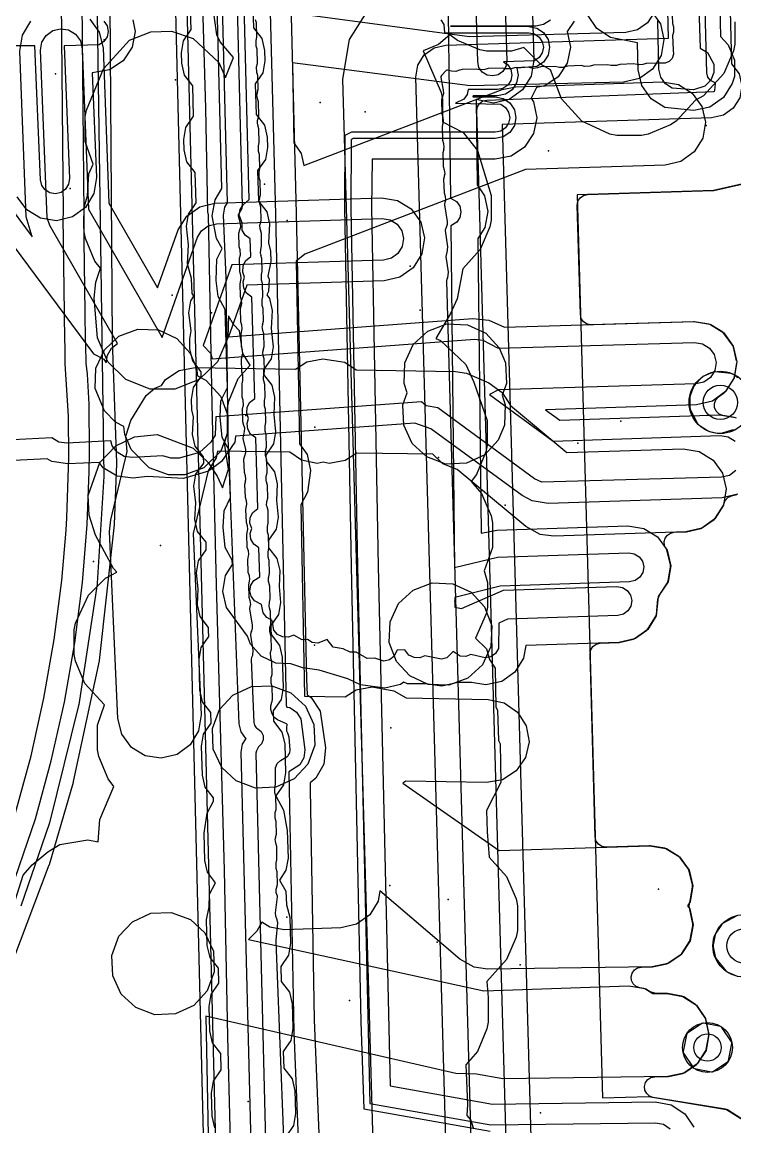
# Model space of a CAD drawing. Header units: metres. Extents: x 17722 to 17999, y 13535 to 15917.
# Drawn here: x 17811.3 to 17845.5, y 15034 to 15087.2 of the extents above; entities that cross this region are included whole.
import ezdxf

# ---------------------------------------------------------------- set-up
doc = ezdxf.new("R2010")
doc.units = ezdxf.units.M
for name, color, linetype in [('AI_GREENING_ALLOWED_ZONE', 4, 'Continuous'), ('AI_GREENING_EXCLUSIONS', 1, 'Continuous'), ('AI_GREENING_LAWN', 82, 'Continuous'), ('AI_GREENING_REJECTED', 6, 'Continuous'), ('AI_GREENING_SHRUBS', 92, 'Continuous')]:
    doc.layers.add(name, color=color, linetype=linetype)

# ---------------------------------------------------------------- blocks, each defined once
blk = doc.blocks.new('AI_SHRUB')
for radius in [1, 0.55]:
    blk.add_circle((0, 0), radius)

msp = doc.modelspace()

# ---------------------------------------------------------------- linework, layer by layer
at = {"layer": 'AI_GREENING_ALLOWED_ZONE'}
for points in [[(17845.598, 15070.855), (17845.443, 15071.519), (17845.403, 15071.607), (17845.006, 15072.162), (17844.936, 15072.228), (17844.357, 15072.588), (17844.266, 15072.622), (17843.569, 15072.737), (17843.521, 15072.74), (17838.603, 15072.595), (17838.411, 15072.627), (17838.245, 15072.731), (17838.132, 15072.89), (17838.089, 15073.08), (17837.94, 15078.338), (17837.972, 15078.53), (17838.076, 15078.695), (17838.234, 15078.808), (17838.424, 15078.852), (17844.46, 15079.046), (17844.507, 15079.052), (17846.338, 15079.469)], [(17845.584, 15068.104), (17845.494, 15068.138), (17844.938, 15068.23), (17844.755, 15068.299), (17844.613, 15068.433), (17844.532, 15068.61), (17844.526, 15068.805), (17844.595, 15068.988), (17844.728, 15069.13), (17845.029, 15069.346), (17845.095, 15069.416), (17845.456, 15069.995), (17845.49, 15070.086), (17845.601, 15070.759)], [(17846.057, 15034.257), (17845.157, 15034.822), (17845.066, 15034.857), (17841.586, 15035.428), (17841.413, 15035.491), (17841.275, 15035.612), (17841.189, 15035.776), (17841.169, 15035.959), (17841.216, 15036.137), (17841.325, 15036.286), (17841.48, 15036.385), (17841.661, 15036.421), (17842.271, 15036.429), (17842.32, 15036.435), (17843.011, 15036.582), (17843.1, 15036.62), (17843.662, 15037.006), (17843.729, 15037.075), (17844.1, 15037.647), (17844.136, 15037.737), (17844.26, 15038.408), (17844.259, 15038.504), (17844.117, 15039.171), (17844.079, 15039.26), (17843.693, 15039.822), (17843.623, 15039.889), (17843.052, 15040.26), (17842.962, 15040.296), (17842.267, 15040.425), (17842.218, 15040.429), (17841.72, 15040.422), (17841.449, 15040.498), (17841.229, 15040.635), (17841.139, 15040.669), (17840.943, 15040.701), (17840.943, 15040.701), (17840.769, 15040.764), (17840.631, 15040.886), (17840.546, 15041.049), (17840.526, 15041.232), (17840.573, 15041.41), (17840.682, 15041.559), (17840.837, 15041.658), (17841.018, 15041.694), (17841.506, 15041.701), (17841.555, 15041.706), (17842.246, 15041.853), (17842.335, 15041.892), (17842.896, 15042.278), (17842.964, 15042.347), (17843.335, 15042.919), (17843.371, 15043.009), (17843.495, 15043.679), (17843.494, 15043.776), (17843.346, 15044.469), (17843.312, 15044.628), (17843.344, 15044.816), (17843.367, 15044.878), (17843.478, 15045.55), (17843.475, 15045.647), (17843.32, 15046.311), (17843.281, 15046.399), (17842.883, 15046.953), (17842.813, 15047.019), (17842.234, 15047.379), (17842.144, 15047.414), (17841.447, 15047.529), (17841.398, 15047.532), (17839.317, 15047.464), (17839.124, 15047.496), (17838.958, 15047.6), (17838.845, 15047.759), (17838.801, 15047.95), (17838.551, 15056.761), (17838.584, 15056.953), (17838.687, 15057.118), (17838.845, 15057.231), (17839.035, 15057.275), (17839.905, 15057.303), (17839.953, 15057.31), (17840.641, 15057.47), (17840.729, 15057.51), (17841.284, 15057.907), (17841.35, 15057.977), (17841.706, 15058.55), (17841.742, 15058.655), (17841.817, 15059.389), (17841.899, 15059.616), (17842.274, 15060.175), (17842.313, 15060.273), (17842.423, 15060.941), (17842.42, 15061.038), (17842.265, 15061.702), (17842.225, 15061.79), (17842.205, 15061.818), (17842.128, 15061.98), (17842.114, 15062.159), (17842.163, 15062.331), (17842.27, 15062.475), (17842.42, 15062.571), (17842.595, 15062.609), (17843.138, 15062.627), (17843.186, 15062.633), (17843.874, 15062.794), (17843.962, 15062.833), (17844.516, 15063.23), (17844.583, 15063.301), (17844.943, 15063.88), (17844.994, 15064.016), (17844.996, 15064.016), (17845.044, 15064.142), (17845.177, 15064.285), (17845.355, 15064.365), (17845.615, 15064.426)]]:
    msp.add_lwpolyline(points, dxfattribs=at)
at = {"layer": 'AI_GREENING_EXCLUSIONS'}
for points in [[(17819.683, 15096.216), (17820.076, 15083.001), (17820.163, 15078.024), (17820.196, 15077.873), (17820.37, 15068.769), (17820.587, 15060.083), (17820.961, 15046.362), (17821.131, 15038.36), (17821.461, 15025.174)], [(17845.09, 15095.301), (17845.358, 15085.147), (17845.716, 15084.657), (17845.846, 15084.086), (17845.748, 15083.509), (17845.436, 15083.014), (17844.959, 15082.675), (17844.388, 15082.546), (17834.328, 15082.221), (17835.758, 15031.804)], [(17848.616, 15094.342), (17848.832, 15086.198), (17849.345, 15084.182), (17849.017, 15082.259), (17847.978, 15080.608), (17846.386, 15079.48), (17844.484, 15079.047), (17837.926, 15078.836), (17839.157, 15035.402), (17841.366, 15035.464), (17845.115, 15034.849), (17846.185, 15034.176), (17846.96, 15034.197), (17848.882, 15033.867)], [(17822.37, 15028.783), (17821.789, 15052.031), (17821.854, 15052.412), (17822.03, 15052.683), (17822.009, 15052.696), (17821.78, 15053.012), (17821.689, 15053.392), (17821.159, 15067.152), (17821.062, 15074.855), (17820.933, 15077.86), (17820.999, 15078.244), (17821.128, 15078.449), (17820.763, 15093.044)], [(17831.67, 15092.648), (17831.839, 15078.677), (17832.135, 15078.515), (17832.29, 15078.29), (17832.346, 15078.023), (17832.295, 15077.754), (17832.146, 15077.525), (17831.853, 15077.357), (17832.03, 15060.909), (17834.11, 15061.419), (17840.409, 15061.624), (17840.679, 15061.58), (17840.911, 15061.436), (17841.07, 15061.213), (17841.132, 15060.947), (17841.087, 15060.678), (17840.943, 15060.446), (17840.721, 15060.287), (17840.455, 15060.225), (17834.231, 15060.023), (17832.045, 15059.469), (17832.05, 15059.005), (17832.367, 15058.948), (17834.388, 15059.825), (17839.842, 15060.003), (17840.111, 15059.958), (17840.343, 15059.814), (17840.502, 15059.592), (17840.564, 15059.326), (17840.519, 15059.056), (17840.375, 15058.824), (17840.153, 15058.665), (17839.887, 15058.603), (17834.582, 15058.431), (17834.169, 15058.239), (17834.147, 15057.015), (17834.001, 15056.784), (17833.778, 15056.626), (17833.511, 15056.566), (17832.824, 15056.726), (17832.579, 15056.64), (17832.307, 15056.656), (17831.976, 15056.869), (17831.672, 15056.575), (17831.406, 15056.513), (17830.609, 15056.662), (17830.365, 15056.574), (17830.093, 15056.587), (17829.845, 15056.703), (17829.645, 15056.951), (17829.282, 15056.939), (17829.128, 15056.638), (17828.906, 15056.478), (17828.64, 15056.416), (17828.21, 15056.559), (17827.836, 15056.537), (17827.307, 15056.843), (17827.016, 15056.848), (17826.686, 15057.001), (17826.211, 15057.077), (17825.909, 15057.46), (17825.468, 15057.271), (17825.198, 15057.314), (17824.977, 15057.451), (17824.718, 15057.436), (17824.31, 15057.657), (17824.047, 15057.562), (17823.775, 15057.576), (17823.528, 15057.694), (17823.346, 15057.898), (17823.266, 15058.361), (17823.009, 15058.517), (17822.844, 15058.735), (17822.766, 15059.143), (17822.417, 15059.308), (17822.259, 15059.531), (17822.198, 15059.797), (17822.244, 15060.066), (17822.389, 15060.298), (17822.68, 15060.471), (17822.64, 15061.856), (17822.385, 15062.037), (17822.252, 15062.275), (17822.22, 15062.546), (17822.29, 15062.797), (17822.204, 15063.042), (17822.219, 15063.315), (17822.337, 15063.561), (17822.586, 15063.76), (17822.491, 15067.147), (17822.235, 15067.328), (17822.102, 15067.566), (17822.07, 15067.837), (17822.141, 15068.088), (17822.054, 15068.333), (17822.069, 15068.605), (17822.187, 15068.852), (17822.437, 15069.05), (17822.299, 15073.927), (17822.04, 15074.11), (17821.907, 15074.348), (17821.875, 15074.658), (17821.941, 15074.889), (17821.861, 15075.115), (17821.876, 15075.426), (17821.995, 15075.672), (17822.245, 15075.87), (17822.223, 15076.718), (17821.968, 15076.899), (17821.835, 15077.137), (17821.828, 15077.495), (17821.693, 15077.868), (17821.739, 15078.138), (17821.885, 15078.368), (17822.174, 15078.621), (17821.867, 15090.481)], [(17823.054, 15092.483), (17823.432, 15077.917), (17823.432, 15077.917), (17823.432, 15077.916), (17823.432, 15077.916), (17823.432, 15077.916), (17823.954, 15054.289), (17823.973, 15054.202), (17824.119, 15054.178), (17824.442, 15053.959), (17824.657, 15053.634), (17824.842, 15052.153), (17824.798, 15051.765), (17824.608, 15051.424), (17824.079, 15051.088), (17824.308, 15038.574), (17824.764, 15027.521)], [(17824.054, 15092.505), (17824.432, 15077.94), (17824.432, 15077.94), (17824.432, 15077.939), (17824.432, 15077.938), (17824.432, 15077.938), (17824.924, 15055.525), (17824.961, 15054.792), (17825.153, 15054.663), (17825.583, 15054.012), (17825.839, 15052.235), (17825.75, 15051.459), (17825.371, 15050.777), (17825.099, 15050.562), (17825.094, 15050.234), (17825.297, 15039.165), (17825.75, 15027.835)], [(17834.331, 15092.7), (17834.552, 15085.278), (17834.507, 15085.009), (17834.362, 15084.777), (17834.139, 15084.619), (17833.873, 15084.558), (17833.604, 15084.603), (17833.372, 15084.748), (17833.214, 15084.97), (17833.153, 15085.236), (17832.931, 15092.673)], [(17835.67, 15091.426), (17835.851, 15085.317), (17835.722, 15084.547), (17835.308, 15083.886), (17834.672, 15083.433), (17833.912, 15083.258), (17833.085, 15083.423), (17833.132, 15079.317), (17833.485, 15078.8), (17833.646, 15078.037), (17833.502, 15077.27), (17833.16, 15076.745), (17833.312, 15062.575), (17834.067, 15062.719), (17840.367, 15062.924), (17841.137, 15062.796), (17841.8, 15062.384), (17842.254, 15061.75), (17842.431, 15060.99), (17842.304, 15060.22), (17841.83, 15059.513), (17841.736, 15058.598), (17841.324, 15057.935), (17840.689, 15057.481), (17839.929, 15057.304), (17835.465, 15057.159), (17835.36, 15056.548), (17834.943, 15055.888), (17834.306, 15055.439), (17833.544, 15055.267), (17832.855, 15055.386), (17832.19, 15055.385), (17831.428, 15055.213), (17830.661, 15055.325), (17829.779, 15055.325), (17829.602, 15055.408), (17829.445, 15055.296), (17828.686, 15055.117), (17827.513, 15055.278), (17826.915, 15055.565), (17825.531, 15055.976), (17824.743, 15056.097), (17824.163, 15056.279), (17823.452, 15056.317), (17822.749, 15056.654), (17822.227, 15057.235), (17822.095, 15057.613), (17821.073, 15058.999), (17820.899, 15059.76), (17821.03, 15060.53), (17821.362, 15061.06), (17821.357, 15061.264), (17821.015, 15061.874), (17820.917, 15062.857), (17820.959, 15063.637), (17821.271, 15064.287), (17821.207, 15066.555), (17820.866, 15067.164), (17820.768, 15068.148), (17820.81, 15068.927), (17821.121, 15069.578), (17821.015, 15073.329), (17820.67, 15073.95), (17820.58, 15074.725), (17820.617, 15075.751), (17820.863, 15076.262), (17820.598, 15076.739), (17820.393, 15077.835), (17820.526, 15078.604), (17820.859, 15079.152), (17820.582, 15089.892)], [(17810.535, 15044.852), (17811.891, 15048.819), (17812.653, 15051.612), (17813.286, 15054.442), (17813.788, 15057.294), (17813.788, 15057.294), (17814.16, 15060.193), (17814.389, 15062.981), (17814.475, 15065.532), (17814.495, 15066.464), (17814.472, 15068.774), (17814.393, 15070.218), (17814.33, 15070.737), (17814.317, 15071.609), (17814.306, 15071.811), (17814.292, 15073.199), (17814.22, 15077.782), (17814.244, 15077.916), (17814.125, 15089.828)], [(17810.935, 15049.112), (17811.682, 15051.853), (17812.305, 15054.638), (17812.799, 15057.445), (17813.165, 15060.298), (17813.364, 15062.714), (17813.4, 15063.312), (17813.497, 15066.206), (17813.477, 15068.2), (17813.331, 15070.714), (17813.317, 15071.595), (17813.306, 15071.799), (17813.292, 15073.172), (17813.22, 15077.768), (17813.245, 15077.904), (17813.126, 15089.868)], [(17810.825, 15044.599), (17811.298, 15046.113), (17811.736, 15046.615), (17812.489, 15047.245), (17813.06, 15047.584), (17814.413, 15047.823), (17814.917, 15047.716), (17814.983, 15048.8), (17815.661, 15050.388), (17815.392, 15050.743), (17814.939, 15051.826), (17814.874, 15052.149), (17814.874, 15053.336), (17815.21, 15054.307), (17814.273, 15055.331), (17813.82, 15056.414), (17813.755, 15056.736), (17813.755, 15057.924), (17813.82, 15058.246), (17814.45, 15059.593), (17815.261, 15060.403), (17815.807, 15060.699), (17815.643, 15060.874), (17814.777, 15062.478), (17814.483, 15063.441), (17814.431, 15064.378), (17814.985, 15065.969), (17815.755, 15066.765), (17816.65, 15067.199), (17817.752, 15067.311), (17819.483, 15066.662), (17820.195, 15065.965), (17820.623, 15065.313), (17820.884, 15064.743), (17821.17, 15065.643), (17820.988, 15066.901), (17821.133, 15067.382), (17821.127, 15068.599), (17821.192, 15068.921), (17821.645, 15070.004), (17822.208, 15070.653), (17821.865, 15071.209), (17821.707, 15072.296), (17821.419, 15072.598), (17821.179, 15073.024), (17821.138, 15071.966), (17820.64, 15070.815), (17819.763, 15069.96), (17818.598, 15069.49), (17817.41, 15069.49), (17816.245, 15069.96), (17815.368, 15070.815), (17814.87, 15071.966), (17814.725, 15073.866), (17814.805, 15074.641), (17815.014, 15075.306), (17814.757, 15075.65), (17814.303, 15076.733), (17814.238, 15077.055), (17814.238, 15078.243), (17814.398, 15078.791), (17814.467, 15079.854), (17814.674, 15080.313), (17814.285, 15081.411), (17814.285, 15082.598), (17814.35, 15082.921), (17815.171, 15084.903), (17816.409, 15086.276), (17817.439, 15086.683), (17818.433, 15086.71), (17819.483, 15086.358), (17820.707, 15085.199), (17821.036, 15084.478), (17821.411, 15085.451), (17820.767, 15086.208), (17820.62, 15086.534), (17820.385, 15088.164)], [(17820.524, 15033.959), (17820.393, 15034.53), (17820.361, 15035.634), (17820.459, 15036.212), (17820.829, 15036.75), (17820.806, 15037.542), (17820.405, 15038.058), (17820.274, 15038.629), (17820.24, 15039.804), (17820.338, 15040.382), (17820.708, 15040.92), (17820.687, 15041.641), (17820.286, 15042.157), (17820.155, 15042.728), (17820.119, 15043.975), (17820.244, 15044.595), (17820.266, 15045.206), (17820.543, 15045.756), (17820.167, 15046.256), (17820.037, 15046.826), (17819.998, 15048.145), (17820.153, 15049.103), (17820.454, 15049.675), (17820.449, 15049.839), (17820.049, 15050.355), (17819.918, 15050.925), (17819.877, 15052.315), (17819.975, 15052.892), (17820.345, 15053.43), (17820.331, 15053.938), (17819.93, 15054.454), (17819.799, 15055.024), (17819.757, 15056.485), (17819.854, 15057.062), (17820.224, 15057.6), (17820.217, 15057.866), (17820.212, 15058.037), (17819.811, 15058.553), (17819.68, 15059.123), (17819.711, 15059.89), (17819.636, 15060.655), (17819.733, 15061.232), (17820.103, 15061.77), (17820.093, 15062.136), (17819.692, 15062.651), (17819.561, 15063.222), (17819.598, 15064.025), (17819.515, 15064.825), (17819.612, 15065.402), (17819.983, 15065.94), (17819.974, 15066.235), (17819.573, 15066.75), (17819.442, 15067.321), (17819.485, 15068.16), (17819.408, 15068.495), (17819.394, 15068.995), (17819.491, 15069.572), (17819.862, 15070.11), (17819.855, 15070.333), (17819.454, 15070.849), (17819.323, 15071.42), (17819.309, 15071.919), (17819.372, 15072.294), (17819.273, 15073.165), (17819.37, 15073.742), (17819.509, 15073.964), (17819.433, 15074.101), (17819.402, 15074.818), (17819.205, 15075.518), (17819.259, 15076.429), (17819.152, 15077.335), (17819.249, 15077.912), (17819.62, 15078.45), (17819.577, 15079.919), (17819.176, 15080.435), (17819.045, 15081.005), (17819.031, 15081.505), (17819.128, 15082.082), (17819.499, 15082.62), (17819.456, 15084.089), (17819.055, 15084.605), (17818.925, 15085.175), (17818.91, 15085.675), (17819.008, 15086.252), (17819.378, 15086.79), (17819.336, 15088.239)], [(17841.481, 15087.711), (17841.932, 15087.074), (17842.105, 15086.313), (17841.974, 15085.544), (17841.558, 15084.883), (17840.921, 15084.432), (17840.16, 15084.259), (17832.796, 15084.082), (17824.244, 15085.194), (17824.317, 15081.338), (17824.672, 15080.828), (17824.798, 15080.255), (17834.33, 15083.908), (17834.981, 15084.039), (17842.031, 15084.269), (17842.801, 15084.142), (17843.464, 15083.729), (17843.918, 15083.095), (17844.095, 15082.335), (17843.968, 15081.565), (17843.556, 15080.902), (17842.921, 15080.448), (17842.161, 15080.271), (17835.448, 15080.052), (17824.846, 15075.99), (17824.426, 15075.647), (17824.593, 15066.859), (17824.948, 15066.349), (17825.115, 15065.587), (17824.968, 15064.54), (17824.649, 15063.934), (17824.825, 15054.733), (17826.787, 15054.697), (17827.31, 15055.033), (17828.078, 15055.171), (17829.119, 15054.985), (17829.721, 15054.644), (17833.656, 15054.572), (17834.419, 15054.405), (17835.06, 15053.96), (17835.481, 15053.303), (17835.619, 15052.535), (17835.453, 15051.773), (17835.008, 15051.132), (17834.351, 15050.71), (17833.583, 15050.572), (17829.703, 15050.643), (17829.549, 15050.536), (17834.185, 15047.297), (17841.422, 15047.533), (17842.192, 15047.405), (17842.855, 15046.993), (17843.309, 15046.359), (17843.486, 15045.599), (17843.359, 15044.829), (17843.24, 15044.638), (17843.342, 15044.491), (17843.504, 15043.728), (17843.362, 15042.96), (17842.937, 15042.306), (17842.294, 15041.864), (17841.531, 15041.701), (17833.625, 15041.597), (17832.98, 15041.695), (17832.299, 15042.076), (17828.455, 15045.36), (17828.374, 15044.874), (17827.962, 15044.211), (17827.328, 15043.757), (17826.568, 15043.58), (17823.847, 15043.492), (17823.155, 15043.621), (17822.769, 15043.861), (17822.535, 15043.421), (17822.13, 15043.02), (17833.452, 15040.561), (17840.418, 15040.788), (17841.188, 15040.661), (17841.574, 15040.421), (17842.243, 15040.429), (17843.01, 15040.287), (17843.665, 15039.862), (17844.107, 15039.219), (17844.269, 15038.456), (17844.127, 15037.689), (17843.702, 15037.034), (17843.059, 15036.592), (17842.296, 15036.43), (17834.354, 15036.325), (17833.087, 15036.547), (17832.097, 15036.581), (17820.082, 15039.341), (17820.249, 15031.157)], [(17841.629, 15087.614), (17841.317, 15087.118), (17840.84, 15086.78), (17840.269, 15086.65), (17832.754, 15086.445), (17822.349, 15087.842), (17822.377, 15086.877), (17822.778, 15086.361), (17822.908, 15085.791), (17822.923, 15085.291), (17822.825, 15084.714), (17822.455, 15084.176), (17822.498, 15082.707), (17822.899, 15082.191), (17823.029, 15081.621), (17823.044, 15081.121), (17822.946, 15080.544), (17822.576, 15080.006), (17822.618, 15078.537), (17823.019, 15078.021), (17823.15, 15077.451), (17823.095, 15076.54), (17823.188, 15076.134), (17823.203, 15075.634), (17823.069, 15074.937), (17823.125, 15074.78), (17823.094, 15074.195), (17823.014, 15074.029), (17823.14, 15073.851), (17823.271, 15073.281), (17823.222, 15072.406), (17823.322, 15071.536), (17823.224, 15070.958), (17822.854, 15070.42), (17822.86, 15070.197), (17823.261, 15069.681), (17823.392, 15069.111), (17823.349, 15068.272), (17823.441, 15067.437), (17823.343, 15066.86), (17822.973, 15066.321), (17822.981, 15066.027), (17823.382, 15065.511), (17823.513, 15064.941), (17823.476, 15064.137), (17823.559, 15063.338), (17823.462, 15062.761), (17823.092, 15062.223), (17823.102, 15061.857), (17823.503, 15061.341), (17823.634, 15060.771), (17823.603, 15060.003), (17823.678, 15059.239), (17823.581, 15058.662), (17823.21, 15058.124), (17823.215, 15057.953), (17823.223, 15057.687), (17823.624, 15057.171), (17823.755, 15056.601), (17823.797, 15055.14), (17823.7, 15054.563), (17823.329, 15054.025), (17823.344, 15053.517), (17823.745, 15053.001), (17823.876, 15052.431), (17823.916, 15051.041), (17823.819, 15050.464), (17823.448, 15049.926), (17823.812, 15049.247), (17823.997, 15048.26), (17824.035, 15046.942), (17823.937, 15046.365), (17823.627, 15045.87), (17823.925, 15045.35), (17823.97, 15044.684), (17824.118, 15044.09), (17824.154, 15042.843), (17824.056, 15042.266), (17823.686, 15041.728), (17823.707, 15041.007), (17824.108, 15040.491), (17824.239, 15039.92), (17824.253, 15039.421), (17824.273, 15038.745), (17824.175, 15038.168), (17823.805, 15037.629), (17823.828, 15036.837), (17824.229, 15036.321), (17824.359, 15035.75), (17824.374, 15035.251), (17824.392, 15034.646), (17824.294, 15034.069), (17823.924, 15033.531)], [(17828.237, 15029.294), (17826.675, 15084.407), (17826.994, 15086.311), (17828.024, 15087.968)], [(17831.736, 15029.394), (17830.173, 15084.507), (17830.269, 15085.078), (17830.583, 15085.579), (17831.054, 15085.916), (17831.624, 15086.048), (17842.325, 15086.375), (17842.325, 15086.375), (17842.29, 15087.707)], [(17844.786, 15087.863), (17844.824, 15086.454), (17845.184, 15086.063), (17845.489, 15085.326), (17845.489, 15084.534), (17845.391, 15084.196), (17844.967, 15083.525), (17844.312, 15083.064), (17843.542, 15082.892), (17842.147, 15083.046), (17841.487, 15083.462), (17841.037, 15084.099), (17840.864, 15084.86), (17840.83, 15086.154), (17839.536, 15086.41), (17838.882, 15086.836), (17838.441, 15087.48)], [(17843.787, 15087.837), (17843.838, 15085.904), (17844.201, 15085.687), (17844.509, 15085.128), (17844.509, 15084.732), (17844.354, 15084.355), (17844.063, 15084.064), (17843.525, 15083.891), (17842.505, 15083.98), (17842.175, 15084.188), (17841.95, 15084.506), (17841.864, 15084.887), (17841.803, 15087.207)], [(17815.189, 15087.2), (17815.34, 15086.973), (17815.394, 15086.705), (17815.34, 15086.438), (17815.189, 15086.21), (17814.962, 15086.059), (17813.272, 15086.005), (17813.53, 15079.62), (17813.487, 15079.35), (17813.345, 15079.117), (17813.124, 15078.957), (17812.859, 15078.893), (17812.589, 15078.935), (17812.356, 15079.077), (17812.195, 15079.298), (17812.131, 15079.564), (17811.871, 15086.005), (17808.387, 15086.005)], [(17810.412, 15078.612), (17811.742, 15076.826), (17811.452, 15077.791), (17811.146, 15085.755), (17811.269, 15086.526), (17811.677, 15087.191)], [(17816.584, 15087.259), (17816.694, 15086.705), (17816.541, 15085.94), (17816.108, 15085.291), (17815.459, 15084.858), (17814.626, 15084.705), (17814.829, 15079.673), (17814.708, 15078.902), (17814.301, 15078.236), (17813.67, 15077.777), (17812.911, 15077.594), (17812.14, 15077.715), (17811.474, 15078.122), (17811.015, 15078.753)], [(17814.503, 15087.299), (17814.961, 15086.668), (17815.143, 15085.909), (17815.43, 15078.437), (17817.765, 15074.369), (17818.754, 15077.15), (17819.166, 15077.813), (17819.8, 15078.267), (17820.523, 15078.443), (17828.526, 15078.703), (17829.296, 15078.576), (17829.959, 15078.164), (17830.413, 15077.53), (17830.59, 15076.77), (17830.463, 15076), (17830.051, 15075.337), (17829.416, 15074.883), (17828.656, 15074.706), (17822.053, 15074.491), (17821.174, 15072.019), (17832.918, 15072.891), (17833.694, 15072.81), (17834.445, 15072.471), (17843.545, 15072.741), (17844.315, 15072.614), (17844.977, 15072.202), (17845.432, 15071.567), (17845.609, 15070.807), (17845.482, 15070.037), (17845.069, 15069.375), (17844.435, 15068.92), (17843.675, 15068.743), (17836.414, 15068.507), (17837.095, 15068.008), (17844.772, 15068.258), (17845.542, 15068.13)], [(17831.379, 15087.257), (17831.528, 15087.034), (17831.555, 15086.637), (17835.611, 15086.637), (17835.879, 15086.584), (17836.106, 15086.432), (17836.258, 15086.205), (17836.311, 15085.937), (17836.258, 15085.669), (17836.106, 15085.442), (17835.879, 15085.29), (17834.388, 15085.237), (17834.594, 15085.099), (17834.746, 15084.872), (17834.8, 15084.604), (17834.746, 15084.336), (17834.594, 15084.109), (17834.367, 15083.957), (17834.1, 15083.904), (17832.692, 15083.904), (17832.645, 15083.667), (17832.493, 15083.44), (17832.086, 15083.252), (17834.259, 15083.199), (17834.486, 15083.047), (17834.638, 15082.82), (17834.691, 15082.552), (17834.638, 15082.284), (17834.486, 15082.057), (17834.259, 15081.905), (17833.991, 15081.852), (17827.093, 15081.86), (17826.765, 15081.693), (17826.75, 15078.201), (17827.071, 15060.957), (17827.532, 15039.066), (17827.682, 15034.885), (17833.758, 15033.802)], [(17836.646, 15087.249), (17836.321, 15087.033), (17835.939, 15086.957), (17831.843, 15086.957), (17835.611, 15086.937), (17835.994, 15086.861), (17836.318, 15086.644), (17836.535, 15086.32), (17836.611, 15085.937), (17836.535, 15085.554), (17836.318, 15085.23), (17835.994, 15085.013), (17835.033, 15084.937), (17835.1, 15084.604), (17835.023, 15084.221), (17834.807, 15083.897), (17834.482, 15083.68), (17834.1, 15083.604), (17832.932, 15083.604), (17832.922, 15083.552), (17833.991, 15083.552), (17834.374, 15083.476), (17834.698, 15083.259), (17834.915, 15082.935), (17834.991, 15082.552), (17834.915, 15082.169), (17834.698, 15081.845), (17834.374, 15081.628), (17833.991, 15081.552), (17827.163, 15081.552), (17827.067, 15081.487), (17827.05, 15078.206), (17827.371, 15060.962), (17827.973, 15035.138), (17833.783, 15034.102), (17841.693, 15034.207), (17842.077, 15034.135), (17842.404, 15033.923)], [(17837.786, 15087.191), (17837.459, 15086.701), (17837.611, 15085.937), (17837.459, 15085.172), (17837.025, 15084.523), (17836.376, 15084.089), (17835.981, 15084.011), (17835.719, 15083.497), (17835.839, 15083.317), (17835.991, 15082.552), (17835.839, 15081.787), (17835.406, 15081.138), (17834.757, 15080.704), (17833.991, 15080.552), (17828.075, 15080.552), (17828.05, 15078.221), (17828.371, 15060.981), (17828.943, 15035.981), (17833.864, 15035.103), (17841.68, 15035.206), (17842.448, 15035.064), (17843.102, 15034.639), (17843.544, 15033.996)], [(17845.506, 15087.167), (17845.506, 15086.091), (17845.44, 15085.768), (17844.987, 15084.685), (17843.999, 15083.611), (17843.628, 15083.388), (17842.689, 15082.387), (17842.426, 15082.21), (17841.343, 15081.756), (17841.02, 15081.691), (17839.833, 15081.691), (17839.51, 15081.756), (17838.164, 15082.387), (17837.176, 15083.461), (17836.659, 15084.857), (17836.168, 15085.131), (17835.371, 15085.927), (17834.77, 15085.745), (17833.583, 15085.745), (17833.26, 15085.81), (17832.177, 15086.264), (17831.818, 15086.536), (17831.268, 15086.073), (17830.526, 15085.762), (17831.393, 15083.764), (17831.458, 15083.442), (17831.458, 15082.352), (17832.453, 15081.846), (17833.137, 15080.975), (17833.795, 15078.805), (17833.795, 15077.617), (17833.73, 15077.295), (17833.276, 15076.211), (17832.433, 15075.282), (17832.16, 15073.844), (17831.841, 15073.133), (17831.145, 15071.927), (17831.362, 15071.838), (17832.586, 15070.68), (17832.971, 15069.824), (17833.613, 15067.989), (17833.613, 15066.802), (17833.548, 15066.48), (17833.094, 15065.396), (17832.843, 15065.06), (17833.339, 15064.478), (17833.792, 15063.395), (17833.857, 15063.072), (17833.857, 15061.885), (17833.455, 15060.756), (17833.619, 15060.195), (17833.619, 15059.007), (17833.554, 15058.685), (17833.041, 15057.511), (17833.568, 15057.009), (17833.727, 15056.496), (17833.99, 15056.069), (17834.022, 15054.198), (17834.097, 15054.049), (17834.145, 15052.592), (17834.227, 15052.432), (17834.262, 15050.58), (17833.581, 15049.225), (17833.615, 15048.196), (17833.709, 15046.975), (17834.544, 15046.054), (17834.997, 15044.971), (17835.062, 15044.648), (17835.062, 15043.461), (17834.997, 15043.138), (17834.544, 15042.055), (17833.585, 15041.01), (17833.656, 15040.228), (17833.656, 15039.04), (17833.591, 15038.718), (17833.138, 15037.634), (17832.584, 15036.995), (17832.669, 15035.085), (17832.624, 15034.556), (17832.829, 15034.331), (17832.928, 15033.966)], [(17809.425, 15078.264), (17814.688, 15071.195), (17815.188, 15070.93), (17815.299, 15070.755), (17815.354, 15071.136), (17815.554, 15071.471), (17815.845, 15071.688), (17812.583, 15077.37), (17812.458, 15077.74), (17812.145, 15085.794), (17812.206, 15086.179), (17812.411, 15086.511), (17812.726, 15086.741), (17813.106, 15086.831), (17813.491, 15086.77), (17813.824, 15086.566), (17814.053, 15086.25), (17814.144, 15085.87), (17814.44, 15078.152), (17817.979, 15071.987), (17819.689, 15076.798), (17819.883, 15077.115), (17820.196, 15077.348), (17820.593, 15077.445), (17828.559, 15077.704), (17828.944, 15077.64), (17829.275, 15077.434), (17829.502, 15077.117), (17829.591, 15076.737), (17829.527, 15076.352), (17829.321, 15076.021), (17829.004, 15075.794), (17828.624, 15075.705), (17821.339, 15075.468), (17819.963, 15071.598), (17820.324, 15071.21), (17820.388, 15070.959), (17833.01, 15071.895), (17833.398, 15071.855), (17834.13, 15071.468), (17843.577, 15071.742), (17843.962, 15071.678), (17844.294, 15071.472), (17844.521, 15071.155), (17844.609, 15070.775), (17844.546, 15070.39), (17844.34, 15070.058), (17844.022, 15069.831), (17843.642, 15069.743), (17834.151, 15069.468), (17833.717, 15069.245), (17836.782, 15066.997), (17844.805, 15067.258), (17845.19, 15067.195), (17845.521, 15066.988)], [(17845.567, 15065.575), (17845.25, 15065.348), (17844.87, 15065.259), (17836.231, 15065.015), (17835.877, 15065.18), (17831.228, 15068.591), (17830.673, 15068.697), (17830.448, 15068.89), (17820.56, 15068.164), (17820.531, 15067.282), (17820.331, 15066.947), (17819.782, 15066.45), (17818.806, 15066.181), (17818.41, 15066.181), (17818.019, 15066.281), (17816.538, 15066.203), (17816.152, 15066.259), (17815.817, 15066.459), (17815.584, 15066.771), (17815.525, 15067.002), (17813.407, 15066.894), (17813.021, 15066.951), (17812.681, 15067.158), (17808.914, 15066.967)], [(17845.663, 15064.437), (17844.903, 15064.26), (17836.534, 15063.987), (17835.764, 15064.115), (17835.286, 15064.374), (17830.898, 15067.592), (17830.138, 15067.864), (17821.514, 15067.231), (17821.473, 15066.948), (17820.838, 15066.015), (17820.213, 15065.548), (17819.004, 15065.201), (17817.262, 15065.29), (17816.591, 15065.205), (17815.819, 15065.317), (17815.148, 15065.715), (17814.957, 15065.972), (17813.458, 15065.896), (17812.686, 15066.009), (17812.457, 15066.146), (17809.23, 15065.982)]]:
    msp.add_lwpolyline(points, dxfattribs=at)
for points in [[(17815.907, 15072.039), (17816.824, 15072.38), (17817.81, 15072.341), (17818.692, 15071.932), (17819.339, 15071.233), (17819.641, 15070.51), (17819.68, 15070.131), (17820.08, 15069.923), (17820.799, 15069.143), (17821.14, 15068.226), (17821.14, 15067.434), (17820.799, 15066.517), (17819.993, 15065.711), (17819.076, 15065.37), (17818.284, 15065.37), (17817.367, 15065.711), (17816.489, 15066.598), (17816.187, 15067.321), (17816.148, 15067.7), (17815.748, 15067.908), (17815.208, 15068.448), (17814.76, 15069.524), (17814.799, 15070.51), (17815.208, 15071.392), (17815.907, 15072.039)], [(17830.757, 15072.289), (17831.674, 15072.63), (17832.66, 15072.591), (17833.542, 15072.182), (17834.189, 15071.483), (17834.491, 15070.76), (17834.53, 15069.774), (17834.332, 15069.2), (17834.48, 15068.746), (17834.441, 15067.76), (17834.139, 15067.037), (17833.492, 15066.338), (17832.61, 15065.929), (17831.624, 15065.89), (17830.707, 15066.231), (17830.008, 15066.878), (17829.599, 15067.76), (17829.56, 15068.746), (17829.758, 15069.32), (17829.61, 15069.774), (17829.649, 15070.76), (17830.058, 15071.642), (17830.757, 15072.289)], [(17817.946, 15069.672), (17818.146, 15069.962), (17818.801, 15070.386), (17819.569, 15070.528), (17824.391, 15070.459), (17824.941, 15070.815), (17825.708, 15070.956), (17826.767, 15070.789), (17827.308, 15070.417), (17832.079, 15070.349), (17832.612, 15070.26), (17833.692, 15069.791), (17834.327, 15069.339), (17834.727, 15068.702), (17837.444, 15066.444), (17843.032, 15066.626), (17843.802, 15066.498), (17844.465, 15066.086), (17844.919, 15065.452), (17845.096, 15064.692), (17844.969, 15063.922), (17844.556, 15063.259), (17843.922, 15062.805), (17843.162, 15062.628), (17836.815, 15062.421), (17836.158, 15062.51), (17835.472, 15062.882), (17832.17, 15065.625), (17831.471, 15065.9), (17830.99, 15066.364), (17827.339, 15066.417), (17826.787, 15066.057), (17826.019, 15065.914), (17825.72, 15065.978), (17825.439, 15065.925), (17824.675, 15066.085), (17824.121, 15066.462), (17820.638, 15066.512), (17820.587, 15066.198), (17820.192, 15065.558), (17819.471, 15062.548), (17819.854, 15053.825), (17819.735, 15053.054), (17819.33, 15052.387), (17818.701, 15051.925), (17817.943, 15051.74), (17817.172, 15051.858), (17816.505, 15052.263), (17816.043, 15052.892), (17815.857, 15053.65), (17815.462, 15062.654), (17815.516, 15063.208), (17816.302, 15066.49), (17816.24, 15067.24), (17816.478, 15067.983), (17817.216, 15069.193), (17817.634, 15069.535), (17817.946, 15069.672)], [(17833.483, 15059.025), (17833.824, 15058.108), (17833.785, 15057.122), (17833.376, 15056.24), (17832.677, 15055.593), (17831.76, 15055.252), (17830.774, 15055.291), (17829.892, 15055.7), (17829.245, 15056.399), (17828.904, 15057.316), (17828.943, 15058.302), (17829.352, 15059.184), (17830.051, 15059.831), (17830.968, 15060.172), (17831.954, 15060.133), (17832.836, 15059.724), (17833.483, 15059.025)], [(17824.175, 15054.888), (17824.874, 15054.241), (17825.283, 15053.359), (17825.322, 15052.373), (17824.981, 15051.456), (17824.334, 15050.757), (17823.452, 15050.348), (17822.466, 15050.309), (17821.549, 15050.65), (17820.85, 15051.297), (17820.441, 15052.179), (17820.402, 15053.165), (17820.743, 15054.082), (17821.39, 15054.781), (17822.272, 15055.19), (17823.258, 15055.229), (17824.175, 15054.888)], [(17820.042, 15043.336), (17820.451, 15042.454), (17820.49, 15041.468), (17820.149, 15040.551), (17819.502, 15039.852), (17818.62, 15039.443), (17817.634, 15039.404), (17816.717, 15039.745), (17816.018, 15040.392), (17815.609, 15041.274), (17815.57, 15042.26), (17815.911, 15043.177), (17816.558, 15043.876), (17817.44, 15044.285), (17818.426, 15044.324), (17819.343, 15043.983), (17820.042, 15043.336)]]:
    msp.add_lwpolyline(points, close=True, dxfattribs=at)
at = {"layer": 'AI_GREENING_LAWN'}
for points in [[(17820.768, 15024.961), (17818.985, 15096.152)], [(17834.578, 15031.07), (17833.109, 15082.886), (17833.141, 15083.077), (17833.244, 15083.242), (17833.401, 15083.355), (17833.59, 15083.4), (17844.499, 15083.817), (17844.537, 15083.825), (17844.549, 15083.862), (17844.586, 15084.175), (17844.584, 15084.214), (17844.549, 15084.231), (17844.528, 15084.237), (17844.345, 15084.337), (17844.218, 15084.502), (17844.17, 15084.704), (17843.88, 15095.671)], [(17818.43, 15095.505), (17820.111, 15027.148)], [(17821.463, 15093.032), (17821.831, 15078.333), (17821.81, 15078.177), (17821.742, 15078.036), (17821.664, 15077.922), (17821.645, 15077.876), (17821.646, 15077.826), (17821.735, 15077.473), (17821.745, 15077.284), (17821.696, 15077.139), (17821.659, 15076.987), (17821.675, 15076.359), (17821.723, 15076.205), (17821.73, 15075.938), (17821.691, 15075.782), (17821.707, 15075.155), (17821.755, 15074.999), (17821.774, 15074.809), (17821.753, 15074.735), (17821.759, 15074.733), (17821.718, 15074.555), (17821.731, 15073.95), (17821.778, 15073.792), (17821.797, 15073.603), (17821.776, 15073.529), (17821.782, 15073.528), (17821.741, 15073.35), (17821.754, 15072.745), (17821.801, 15072.586), (17821.82, 15072.397), (17821.799, 15072.323), (17821.805, 15072.322), (17821.764, 15072.144), (17821.777, 15071.539), (17821.824, 15071.381), (17821.843, 15071.192), (17821.822, 15071.118), (17821.828, 15071.116), (17821.787, 15070.938), (17821.8, 15070.333), (17821.846, 15070.18), (17821.851, 15069.912), (17821.811, 15069.756), (17821.823, 15069.128), (17821.869, 15068.974), (17821.874, 15068.706), (17821.834, 15068.551), (17821.844, 15067.946), (17821.875, 15067.83), (17821.883, 15067.816), (17821.943, 15067.631), (17821.929, 15067.437), (17821.875, 15067.243), (17821.871, 15067.125), (17821.985, 15066.597), (17821.993, 15066.431), (17821.946, 15066.272), (17821.924, 15066.229), (17821.9, 15066.111), (17821.924, 15065.506), (17821.975, 15065.349), (17821.997, 15065.16), (17821.977, 15065.086), (17821.984, 15065.085), (17821.946, 15064.906), (17821.971, 15064.301), (17822.021, 15064.144), (17822.044, 15063.955), (17822.024, 15063.881), (17822.03, 15063.88), (17821.993, 15063.701), (17822.017, 15063.096), (17822.067, 15062.939), (17822.09, 15062.75), (17822.07, 15062.676), (17822.076, 15062.675), (17822.039, 15062.496), (17822.063, 15061.892), (17822.114, 15061.734), (17822.136, 15061.546), (17822.116, 15061.471), (17822.123, 15061.47), (17822.085, 15061.291), (17822.11, 15060.687), (17822.16, 15060.529), (17822.183, 15060.341), (17822.163, 15060.267), (17822.169, 15060.265), (17822.132, 15060.086), (17822.156, 15059.482), (17822.207, 15059.324), (17822.229, 15059.136), (17822.198, 15059.018), (17822.204, 15059.016), (17822.182, 15058.943), (17822.182, 15058.905), (17822.313, 15058.15), (17822.317, 15058.001), (17822.276, 15057.858), (17822.252, 15057.805), (17822.233, 15057.666), (17822.349, 15056.934), (17822.324, 15056.681), (17822.286, 15056.58), (17822.27, 15056.484), (17822.388, 15053.457), (17822.428, 15053.333), (17822.508, 15053.21), (17822.535, 15053.18), (17822.584, 15053.154), (17822.742, 15053.021), (17822.833, 15052.836), (17822.841, 15052.629), (17822.765, 15052.437), (17822.62, 15052.295), (17822.593, 15052.259), (17822.516, 15052.103), (17822.49, 15051.987), (17823.069, 15028.823)], [(17810.807, 15041.976), (17812.557, 15046.61), (17812.563, 15046.628), (17813.723, 15050.597), (17813.728, 15050.615), (17814.969, 15056.423), (17814.973, 15056.448), (17815.692, 15062.971), (17815.694, 15062.99), (17815.8, 15065.926), (17815.8, 15065.944), (17815.606, 15071.825), (17815.605, 15071.839), (17815.478, 15090.338)], [(17814.825, 15089.797), (17815.177, 15065.329), (17815.176, 15065.291), (17814.859, 15060.163), (17814.855, 15060.119), (17813.976, 15054.327), (17813.967, 15054.282), (17812.566, 15048.634), (17812.554, 15048.593), (17811.195, 15044.62)], [(17823.868, 15032.659), (17823.469, 15042.924), (17823.471, 15042.989), (17823.548, 15043.823), (17823.52, 15043.961), (17823.494, 15044.009), (17823.444, 15044.151), (17823.439, 15044.303), (17823.529, 15045.069), (17823.527, 15045.107), (17823.5, 15045.179), (17823.504, 15045.18), (17823.47, 15045.275), (17823.467, 15045.438), (17823.484, 15045.491), (17823.482, 15045.492), (17823.523, 15045.67), (17823.511, 15046.281), (17823.466, 15046.435), (17823.461, 15046.703), (17823.501, 15046.858), (17823.49, 15047.493), (17823.443, 15047.652), (17823.424, 15047.841), (17823.446, 15047.914), (17823.44, 15047.916), (17823.481, 15048.094), (17823.469, 15048.705), (17823.423, 15048.858), (17823.419, 15049.126), (17823.459, 15049.282), (17823.448, 15049.916), (17823.402, 15050.07), (17823.398, 15050.339), (17823.438, 15050.494), (17823.427, 15051.167), (17823.434, 15051.167), (17823.429, 15051.286), (17823.513, 15051.487), (17823.675, 15051.633), (17823.999, 15051.817), (17824.028, 15051.84), (17824.049, 15051.869), (17824.115, 15052.005), (17824.14, 15052.134), (17824.088, 15052.761), (17824.02, 15052.947), (17824.023, 15052.948), (17823.981, 15053.045), (17823.983, 15053.254), (17823.997, 15053.314), (17823.996, 15053.363), (17823.957, 15053.393), (17823.535, 15053.587), (17823.36, 15053.721), (17823.259, 15053.918), (17823.216, 15054.088), (17823.203, 15054.266), (17823.254, 15054.437), (17823.27, 15054.467), (17823.296, 15054.585), (17823.28, 15055.196), (17823.233, 15055.349), (17823.227, 15055.617), (17823.266, 15055.773), (17823.25, 15056.407), (17823.204, 15056.561), (17823.197, 15056.829), (17823.236, 15056.984), (17823.223, 15057.596), (17823.174, 15057.772), (17823.18, 15057.774), (17823.156, 15057.846), (17823.166, 15058.036), (17823.207, 15058.196), (17823.193, 15058.807), (17823.144, 15058.983), (17823.151, 15058.985), (17823.126, 15059.058), (17823.137, 15059.248), (17823.177, 15059.408), (17823.163, 15060.019), (17823.115, 15060.195), (17823.117, 15060.196), (17823.098, 15060.248), (17823.094, 15060.411), (17823.111, 15060.464), (17823.108, 15060.465), (17823.148, 15060.643), (17823.132, 15061.254), (17823.085, 15061.407), (17823.079, 15061.676), (17823.118, 15061.831), (17823.102, 15062.466), (17823.056, 15062.619), (17823.049, 15062.888), (17823.088, 15063.043), (17823.075, 15063.654), (17823.026, 15063.83), (17823.032, 15063.832), (17823.008, 15063.905), (17823.018, 15064.094), (17823.059, 15064.254), (17823.045, 15064.866), (17822.996, 15065.042), (17823.003, 15065.044), (17822.978, 15065.116), (17822.989, 15065.306), (17823.029, 15065.466), (17823.015, 15066.077), (17822.967, 15066.253), (17822.969, 15066.254), (17822.95, 15066.306), (17822.946, 15066.47), (17822.963, 15066.523), (17822.96, 15066.523), (17823, 15066.701), (17822.984, 15067.313), (17822.937, 15067.466), (17822.931, 15067.734), (17822.97, 15067.89), (17822.954, 15068.524), (17822.908, 15068.678), (17822.901, 15068.946), (17822.94, 15069.101), (17822.927, 15069.712), (17822.878, 15069.888), (17822.88, 15069.889), (17822.861, 15069.941), (17822.857, 15070.105), (17822.874, 15070.158), (17822.871, 15070.158), (17822.912, 15070.336), (17822.896, 15070.947), (17822.848, 15071.105), (17822.828, 15071.294), (17822.849, 15071.368), (17822.843, 15071.37), (17822.883, 15071.548), (17822.867, 15072.159), (17822.819, 15072.317), (17822.799, 15072.506), (17822.82, 15072.58), (17822.814, 15072.581), (17822.854, 15072.76), (17822.838, 15073.371), (17822.792, 15073.524), (17822.785, 15073.792), (17822.825, 15073.948), (17822.81, 15074.582), (17822.763, 15074.736), (17822.757, 15075.004), (17822.796, 15075.159), (17822.783, 15075.771), (17822.734, 15075.947), (17822.74, 15075.948), (17822.716, 15076.021), (17822.727, 15076.211), (17822.767, 15076.371), (17822.754, 15076.982), (17822.705, 15077.158), (17822.708, 15077.159), (17822.689, 15077.211), (17822.685, 15077.375), (17822.702, 15077.428), (17822.699, 15077.428), (17822.739, 15077.606), (17822.723, 15078.245), (17822.675, 15078.403), (17822.656, 15078.592), (17822.677, 15078.666), (17822.671, 15078.667), (17822.711, 15078.845), (17822.695, 15079.512), (17822.648, 15079.665), (17822.642, 15079.933), (17822.682, 15080.089), (17822.666, 15080.778), (17822.62, 15080.932), (17822.614, 15081.2), (17822.653, 15081.355), (17822.639, 15082.022), (17822.591, 15082.198), (17822.593, 15082.198), (17822.574, 15082.251), (17822.571, 15082.414), (17822.587, 15082.467), (17822.585, 15082.468), (17822.625, 15082.646), (17822.609, 15083.312), (17822.561, 15083.47), (17822.542, 15083.659), (17822.563, 15083.733), (17822.556, 15083.734), (17822.597, 15083.913), (17822.581, 15084.579), (17822.534, 15084.732), (17822.528, 15085), (17822.567, 15085.156), (17822.552, 15085.845), (17822.505, 15085.999), (17822.499, 15086.267), (17822.539, 15086.423), (17822.523, 15087.112), (17822.477, 15087.266)], [(17842.505, 15087.466), (17842.509, 15087.084), (17842.556, 15086.925), (17842.562, 15086.662), (17842.523, 15086.505), (17842.541, 15085.823), (17842.546, 15085.806), (17842.565, 15085.6), (17842.498, 15085.404), (17842.359, 15085.252), (17842.169, 15085.17), (17841.963, 15085.171), (17841.909, 15085.182), (17841.244, 15085.159), (17841.086, 15085.11), (17840.897, 15085.088), (17840.823, 15085.109), (17840.822, 15085.103), (17840.643, 15085.141), (17839.978, 15085.118), (17839.825, 15085.07), (17839.557, 15085.061), (17839.401, 15085.099), (17838.713, 15085.077), (17838.559, 15085.029), (17838.291, 15085.02), (17838.136, 15085.058), (17837.47, 15085.038), (17837.295, 15084.988), (17837.294, 15084.99), (17837.242, 15084.971), (17837.078, 15084.965), (17837.025, 15084.981), (17837.025, 15084.979), (17836.846, 15085.018), (17836.181, 15084.995), (17836.023, 15084.945), (17835.834, 15084.924), (17835.76, 15084.944), (17835.759, 15084.938), (17835.58, 15084.976), (17834.915, 15084.954), (17834.762, 15084.905), (17834.494, 15084.897), (17834.338, 15084.935), (17833.65, 15084.912), (17833.496, 15084.864), (17833.228, 15084.856), (17833.073, 15084.894), (17832.407, 15084.873), (17832.291, 15084.84), (17832.281, 15084.834), (17832.094, 15084.771), (17831.898, 15084.784), (17831.707, 15084.837), (17831.665, 15084.841), (17831.632, 15084.816), (17831.414, 15084.584), (17831.387, 15084.537), (17831.384, 15084.482), (17831.499, 15083.877), (17831.503, 15083.715), (17831.455, 15083.56), (17831.432, 15083.513), (17831.406, 15083.395), (17831.426, 15082.73), (17831.475, 15082.572), (17831.495, 15082.383), (17831.474, 15082.309), (17831.481, 15082.308), (17831.441, 15082.129), (17831.462, 15081.464), (17831.51, 15081.306), (17831.531, 15081.117), (17831.51, 15081.043), (17831.517, 15081.042), (17831.477, 15080.863), (17831.497, 15080.198), (17831.546, 15080.04), (17831.567, 15079.851), (17831.546, 15079.777), (17831.553, 15079.776), (17831.513, 15079.598), (17831.533, 15078.932), (17831.582, 15078.774), (17831.603, 15078.585), (17831.57, 15078.468), (17831.577, 15078.466), (17831.553, 15078.393), (17831.553, 15078.355), (17831.679, 15077.563), (17831.68, 15077.411), (17831.635, 15077.265), (17831.599, 15077.192), (17831.588, 15077.157), (17831.588, 15077.12), (17831.705, 15076.34), (17831.665, 15076.057), (17831.646, 15076.016), (17831.626, 15075.881), (17831.732, 15075.116), (17831.696, 15074.849), (17831.672, 15074.796), (17831.652, 15074.691), (17832.941, 15029.425)], [(17845.651, 15070.035), (17845.442, 15070.198), (17845.315, 15070.249), (17844.581, 15070.321), (17844.462, 15070.304), (17844.024, 15070.122), (17843.944, 15070.068), (17843.599, 15069.724), (17843.546, 15069.644), (17843.359, 15069.194), (17843.341, 15069.099), (17843.341, 15068.625), (17843.37, 15068.509), (17843.722, 15067.85), (17843.802, 15067.761), (17844.197, 15067.498), (17844.286, 15067.461), (17844.751, 15067.368), (17844.871, 15067.374), (17845.387, 15067.531), (17845.561, 15067.551)], [(17845.61, 15044.158), (17844.951, 15043.806), (17844.863, 15043.725), (17844.599, 15043.331), (17844.562, 15043.242), (17844.467, 15042.764), (17844.467, 15042.668), (17844.56, 15042.203), (17844.611, 15042.094), (17845.085, 15041.517), (17845.181, 15041.445), (17845.619, 15041.264)]]:
    msp.add_lwpolyline(points, dxfattribs=at)
msp.add_lwpolyline([(17845.155, 15037.132), (17845.188, 15037.164), (17845.206, 15037.207), (17845.366, 15038.012), (17845.366, 15038.058), (17845.348, 15038.101), (17844.893, 15038.783), (17844.86, 15038.815), (17844.817, 15038.833), (17844.013, 15038.993), (17843.966, 15038.993), (17843.923, 15038.975), (17843.242, 15038.52), (17843.209, 15038.487), (17843.191, 15038.444), (17843.031, 15037.64), (17843.031, 15037.594), (17843.049, 15037.551), (17843.504, 15036.869), (17843.537, 15036.836), (17843.58, 15036.818), (17844.384, 15036.658), (17844.431, 15036.658), (17844.474, 15036.676), (17845.155, 15037.132)], close=True, dxfattribs=at)
at = {"layer": 'AI_GREENING_REJECTED'}
for p in [(17815.2, 15086.29), (17812.86, 15084.66), (17818.63, 15084.37), (17825.58, 15083.29), (17827.75, 15082.83), (17844.13, 15082.17), (17836.56, 15080.96), (17813.57, 15079.15), (17822.91, 15079.36), (17823.99, 15077.61), (17826.84, 15077.77), (17829.91, 15075.41), (17818.47, 15074.01), (17830.38, 15073.3), (17820.35, 15073.16), (17822.01, 15068.23), (17840.03, 15067.96), (17825.33, 15067.67), (17837.97, 15066.9), (17831.26, 15066.2), (17834.48, 15063.92), (17817.91, 15061.98), (17814.69, 15061.21), (17832.06, 15059.29), (17819.94, 15057.29), (17825.3, 15057.18), (17828.97, 15053.21), (17828.93, 15045.62), (17841.84, 15045.45), (17831.73, 15044.95), (17823.98, 15044.09), (17831.21, 15042.89), (17835.19, 15041.8), (17826.99, 15040.09), (17822.12, 15035.23), (17836.17, 15034.68)]:
    msp.add_point(p, dxfattribs=at)

# ---------------------------------------------------------------- block references
at = {"layer": 'AI_GREENING_SHRUBS'}
for p, xscale, yscale in [((17844.812, 15068.856), 1.5, 1.5), ((17845.958, 15042.716), 1.5, 1.5), ((17844.198, 15037.826), 1.2, 1.2)]:
    msp.add_blockref('AI_SHRUB', p, dxfattribs=dict(at, xscale=xscale, yscale=yscale))

doc.saveas('drawing.dxf')
